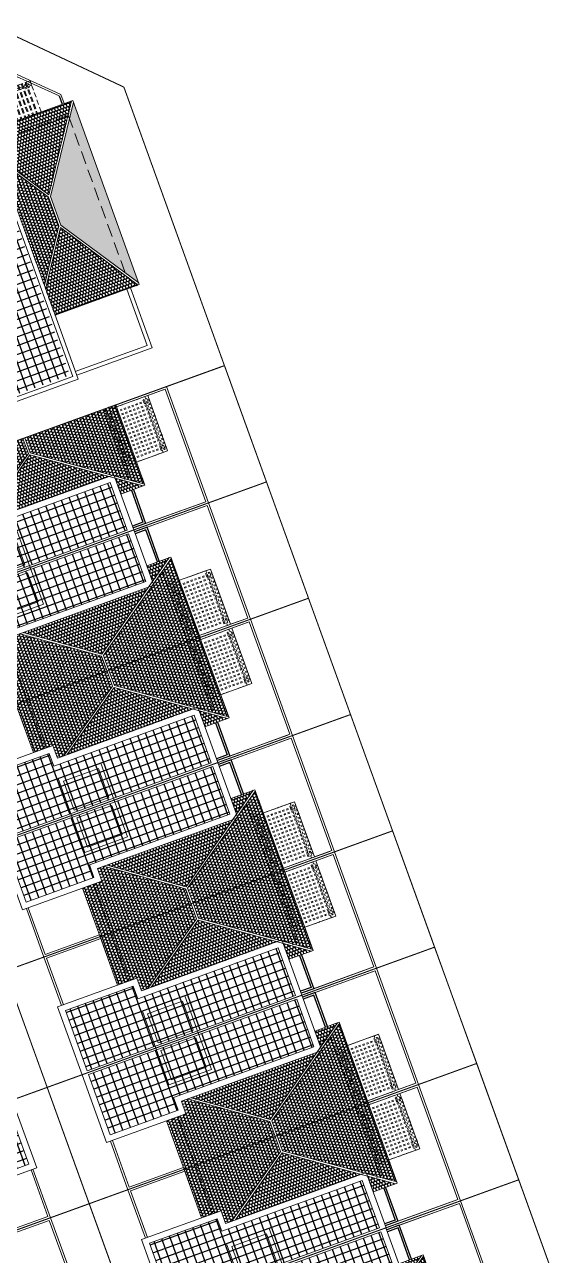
# Model space of a CAD drawing. Header units: metres. Extents: x 568336 to 569219, y 2065964 to 2066430.
# Drawn here: x 568620.7 to 568646.8, y 2066272.9 to 2066332.6 of the extents above; entities that cross this region are included whole.
import ezdxf

# ---------------------------------------------------------------- set-up
doc = ezdxf.new("R2010")
doc.units = ezdxf.units.M
doc.linetypes.add('HIDDEN', pattern=[0.375, 0.25, -0.125])
doc.linetypes.add('HIDDEN2', pattern=[0.1875, 0.125, -0.0625])
for name, color, linetype, lineweight in [('-CONCRETE', 1, 'CONTINUOUS', 35), ('-DIM', 9, 'CONTINUOUS', 13), ('-DOOR', 137, 'CONTINUOUS', 9), ('-HATCH', 8, 'CONTINUOUS', 5), ('-HIDE', 3, 'HIDDEN', 13), ('-LINE1', 7, 'CONTINUOUS', 18), ('-LINE2', 252, 'CONTINUOUS', 9)]:
    doc.layers.add(name, color=color, linetype=linetype, lineweight=lineweight)
for name, color, linetype in [('-HATCH CONCRETE', 54, 'CONTINUOUS'), ('13. NET HATCH', 252, 'CONTINUOUS'), ('LoLK', 6, 'CONTINUOUS'), ('TIMDUONG', 1, 'CONTINUOUS')]:
    doc.layers.add(name, color=color, linetype=linetype)

# ---------------------------------------------------------------- blocks, each defined once
blk = doc.blocks.new('M1-T2')
at = {"layer": '13. NET HATCH'}
h = blk.add_hatch(dxfattribs=at)
h.set_pattern_fill('_USER', color=256, scale=400, double=1, pattern_type=0)
h.set_pattern_definition([(0, (-72019.69939832893, 268497.2421785052), (0, 400), []), (90, (-72019.69939832893, 268497.2421785052), (-400, 2.449293598294706e-14), [])])
h.paths.add_polyline_path([(194781.5083361329, 48852.05986008693), (191681.544559012, 48852.02168850085), (191681.544559012, 38102.40786097664), (194132.0005485586, 38102.40786125885), (194131.4212575209, 45352.40786124712), (194781.544961986, 45352.40786124712)])
h = blk.add_hatch(dxfattribs=at)
h.set_pattern_fill('MAIGO-12', color=256, scale=300)
h.set_pattern_definition([(0, (-71937.9789743879, 277997.6911625504), (75, 150), [120, -30, 120, -30]), (90, (-71952.9789743879, 278012.6911625504), (-74.99999999999999, 150), [135, -165]), (45, (-71967.9789743879, 277997.6911625504), (75.00000000142687, 150.0000000028537), [21.213203436, -403.0508652]), (135, (-71937.9789743879, 277997.6911625504), (-75.00000000142686, 150.0000000028537), [21.213203436, -403.0508652])])
h.paths.add_polyline_path([(197581.6412454823, 41352.9552652062), (196807.5640601909, 41352.89341472676), (194431.4716759799, 44721.41780417197), (194431.4452291422, 45052.40786124712), (195081.5481016735, 45052.40786124712), (195081.537636375, 46052.38191274014), (197581.6364075298, 46052.40807769892)])
h = blk.add_hatch(dxfattribs=at)
h.set_pattern_fill('MAIGO-12', color=256, scale=300, angle=-90.00000000000001)
h.set_pattern_definition([(270, (426586.0623544162, 307889.9603437659), (150, -75.00000000000003), [120, -30, 120, -30]), (360, (426601.0623544162, 307904.9603437659), (150, 74.99999999999996), [135, -165]), (315, (426586.0623544162, 307919.9603437659), (150.0000000028537, -75.0000000014269), [21.213203436, -403.0508652]), (44.99999999999999, (426586.0623544162, 307889.9603437659), (150.0000000028537, 75.00000000142683), [21.213203436, -403.0508652])])
h.paths.add_polyline_path([(196720.4603611046, 41302.88770931555), (194431.4855396117, 44547.91032072683), (194432.0041152306, 38057.78188376474)])
h = blk.add_hatch(dxfattribs=at)
h.set_pattern_fill('MAIGO-12', color=256, scale=300)
h.set_pattern_definition([(0, (-71937.9789743879, 268648.8918156191), (75, 150), [120, -30, 120, -30]), (90, (-71952.9789743879, 268663.8918156191), (-74.99999999999999, 150), [135, -165]), (45, (-71967.9789743879, 268648.8918156191), (75.00000000142687, 150.0000000028537), [21.213203436, -403.0508652]), (135, (-71937.9789743879, 268648.8918156191), (-75.00000000142686, 150.0000000028537), [21.213203436, -403.0508652])])
h.paths.add_polyline_path([(197581.6492357035, 41252.95526552543), (196807.5689006547, 41252.89341479431), (193493.5503469635, 36553.50668456674), (197581.6540736293, 36553.51670549273)])
h = blk.add_hatch(dxfattribs=at)
h.set_pattern_fill('MAIGO-12', color=256, scale=300, angle=-90.00000000000001)
h.set_pattern_definition([(270, (425567.8702235491, 306464.4310452158), (150, -75.00000000000003), [120, -30, 120, -30]), (360, (425582.8702235491, 306479.4310452158), (150, 74.99999999999996), [135, -165]), (315, (425567.8702235491, 306494.4310452158), (150.0000000028537, -75.0000000014269), [21.213203436, -403.0508652]), (44.99999999999999, (425567.8702235491, 306464.4310452158), (150.0000000028537, 75.00000000142683), [21.213203436, -403.0508652])])
h.paths.add_polyline_path([(194251.9137550937, 37802.40786127265), (193431.7609352131, 37802.4078611782), (193432.3257872818, 36640.20530935889)])
at = {"layer": '-CONCRETE', "color": 1, "linetype": 'HIDDEN', "ltscale": 10, "const_width": 50}
blk.add_lwpolyline([(191581.7177010371, 50951.98888872014), (197581.6939540912, 50951.98888872005), (197581.7429788466, 30952.01227472891), (191581.7667257926, 30952.01227472891)], close=True, dxfattribs=at)
at = {"layer": '-DIM'}
for points in [[(191581.6054067312, 45352.34088985813), (193481.8664234671, 45352.34088985813), (193481.8664234671, 43152.41811580034), (191581.6054067312, 43152.41811580034)], [(191781.6054067312, 45152.34088985813), (193281.8664234671, 45152.34088985813), (193281.8664234671, 43352.41811580034), (191781.6054067312, 43352.41811580034)]]:
    blk.add_lwpolyline(points, close=True, dxfattribs=at)
at = {"layer": '-DOOR'}
for p, q in [((191581.7554881212, 33952.36951132128), (191581.755488128, 37802.40786096515)), ((191681.6789614691, 37802.40786097665), (191681.6789614624, 34152.67875149207)), ((197482.0082696404, 36553.51646123689), (197481.6688462046, 34151.3781753963)), ((197581.7526964178, 36553.51670573448), (197581.6657835785, 33951.02410554287))]:
    blk.add_line(p, q, dxfattribs=at)
at = {"layer": '-HATCH'}
for p, q in [((195081.507289891, 48952.0313275103), (197581.7223046749, 48952.0313275103)), ((197481.7222414731, 48852.05573844664), (197481.7222377752, 46052.40703204017)), ((197581.7223046749, 48952.0313275103), (197581.6520589089, 46052.40807786272)), ((197581.6657835785, 33951.02410554287), (191581.7554881212, 33952.36951132128))]:
    blk.add_line(p, q, dxfattribs=at)
at = {"layer": '-HATCH', "linetype": 'HIDDEN'}
for p, q in [((194832.0781148251, 34949.89879636346), (194832.0781148251, 37150.36891155391)), ((194882.0781148251, 34949.89879636346), (194882.0781148251, 37150.36891155391)), ((195032.0781148251, 34949.89879636346), (195032.0781148251, 37150.36891155391)), ((195082.0781148252, 34949.89879636346), (195082.0781148252, 37150.36891155391)), ((195082.0781148251, 34949.89879636346), (195082.0781148251, 37150.36891155391)), ((195082.0781148251, 34949.89879636346), (195082.0781148251, 37150.36891155391)), ((195082.0781148251, 34949.89879636346), (195082.0781148251, 37150.36891155391)), ((195232.0781148252, 34949.89879636346), (195232.0781148252, 37150.36891155391)), ((195282.0781148252, 34949.89879636346), (195282.0781148252, 37150.36891155391)), ((195432.0781148252, 34949.89879636346), (195432.0781148252, 37150.36891155392)), ((195482.0781148252, 34949.89879636346), (195482.0781148252, 37150.36891155392)), ((195632.0781148252, 34949.89879636346), (195632.0781148252, 37150.36891155391)), ((195682.0781148252, 34949.89879636346), (195682.0781148252, 37150.36891155391)), ((195832.0781148252, 34949.89879636346), (195832.0781148252, 37150.36891155391)), ((195882.0781148252, 34949.89879636346), (195882.0781148252, 37150.36891155391)), ((196032.0781148252, 34949.89879636346), (196032.0781148252, 37150.36891155391)), ((196082.0781148252, 34949.89879636346), (196082.0781148252, 37150.36891155391)), ((196232.0781148253, 34949.89879636346), (196232.0781148253, 37150.36891155392)), ((196282.0781148253, 34949.89879636346), (196282.0781148253, 37150.36891155392)), ((196432.0781148253, 34949.89879636346), (196432.0781148253, 37150.36891155392)), ((196482.0781148253, 34949.89879636346), (196482.0781148253, 37150.36891155392)), ((196632.0781148253, 34949.89879636346), (196632.0781148253, 37150.36891155392)), ((196682.0781148253, 34949.89879636346), (196682.0781148253, 37150.36891155392)), ((196832.0781148253, 34949.89879636346), (196832.0781148253, 37150.36891155391)), ((196882.0781148253, 34949.89879636346), (196882.0781148253, 37150.36891155391)), ((197032.0781148253, 34949.89879636346), (197032.0781148253, 37150.36891155391)), ((197082.0781148253, 34949.89879636346), (197082.0781148253, 37150.36891155391)), ((197232.0781148253, 34949.89879636346), (197232.0781148253, 37150.36891155391)), ((197282.0781148253, 34949.89879636346), (197282.0781148253, 37150.36891155391))]:
    blk.add_line(p, q, dxfattribs=at)
at = {"layer": '-HATCH'}
for points in [[(197481.7222414731, 48852.05573844664), (195081.509382983, 48852.03343139064)], [(194632.0781148252, 36553.50947537227), (194632.0781148252, 34949.89879636346), (197482.0082696404, 34949.89879636346), (197481.4005076007, 34052.42727081922), (191681.9473000663, 34051.62965606915), (191682.3114230807, 37153.50714727336)], [(191682.3114230807, 37153.50714727336), (193432.076313036, 37153.50714727336)]]:
    blk.add_lwpolyline(points, dxfattribs=at)
at = {"layer": '-HATCH', "linetype": 'HIDDEN'}
blk.add_lwpolyline([(194632.0781148251, 37149.91896741249), (197482.0082696404, 37149.91896741249), (197482.0082696404, 34949.89879636346), (194632.0781148251, 34949.89879636346)], close=True, dxfattribs=at)
for points in [[(194757.0082696402, 35179.89879636346), (194757.0082696402, 35239.89879636346), (194832.0781148251, 35239.89879636346)], [(194882.0781148251, 35239.89879636346), (194957.0082696402, 35239.89879636346), (194957.0082696402, 35179.89879636346)], [(197232.0781148253, 35239.89879636346), (197157.0781148253, 35239.89879636346), (197157.0781148253, 35179.89879636346)], [(197357.0781148253, 35179.89879636346), (197357.0781148253, 35239.89879636346), (197282.0781148253, 35239.89879636346)], [(194832.0781148251, 35099.89879636346), (194632.0781148251, 35099.89879636346), (194632.0781148251, 35179.89879636346), (194832.0781148251, 35179.89879636346)], [(194832.0781148251, 35039.89879636346), (194757.0082696402, 35039.89879636346), (194757.0082696402, 35099.89879636346)], [(194882.0781148251, 35179.89879636346), (195032.0781148251, 35179.89879636346)], [(195032.0781148251, 35099.89879636346), (194882.0781148251, 35099.89879636346)], [(194957.0082696402, 35099.89879636346), (194957.0082696402, 35039.89879636346), (194882.0781148251, 35039.89879636346)], [(195082.0781148251, 35179.89879636346), (195082.0781148251, 35179.89879636346)], [(195082.0781148252, 35179.89879636346), (195082.0781148251, 35179.89879636346)], [(195082.0781148252, 35179.89879636346), (195232.0781148252, 35179.89879636346)], [(195232.0781148252, 35099.89879636346), (195082.0781148252, 35099.89879636346)], [(195082.0781148251, 35099.89879636346), (195082.0781148252, 35099.89879636346)], [(195082.0781148251, 35099.89879636346), (195082.0781148251, 35099.89879636346)], [(195282.0781148252, 35179.89879636346), (195432.0781148252, 35179.89879636346)], [(195432.0781148252, 35099.89879636346), (195282.0781148252, 35099.89879636346)], [(195482.0781148252, 35179.89879636346), (195632.0781148252, 35179.89879636346)], [(195632.0781148252, 35099.89879636346), (195482.0781148252, 35099.89879636346)], [(195682.0781148252, 35179.89879636346), (195832.0781148252, 35179.89879636346)], [(195832.0781148252, 35099.89879636346), (195682.0781148252, 35099.89879636346)], [(195882.0781148252, 35179.89879636346), (196032.0781148252, 35179.89879636346)], [(196032.0781148252, 35099.89879636346), (195882.0781148252, 35099.89879636346)], [(196082.0781148252, 35179.89879636346), (196232.0781148253, 35179.89879636346)], [(196232.0781148253, 35099.89879636346), (196082.0781148252, 35099.89879636346)], [(196282.0781148253, 35179.89879636346), (196432.0781148253, 35179.89879636346)], [(196432.0781148253, 35099.89879636346), (196282.0781148253, 35099.89879636346)], [(196482.0781148253, 35179.89879636346), (196632.0781148253, 35179.89879636346)], [(196632.0781148253, 35099.89879636346), (196482.0781148253, 35099.89879636346)], [(196682.0781148253, 35179.89879636346), (196832.0781148253, 35179.89879636346)], [(196832.0781148253, 35099.89879636346), (196682.0781148253, 35099.89879636346)], [(196882.0781148253, 35179.89879636346), (197032.0781148253, 35179.89879636346)], [(197032.0781148253, 35099.89879636346), (196882.0781148253, 35099.89879636346)], [(197082.0781148253, 35179.89879636346), (197232.0781148253, 35179.89879636346)], [(197232.0781148253, 35099.89879636346), (197082.0781148253, 35099.89879636346)], [(197157.0781148253, 35099.89879636346), (197157.0781148253, 35039.89879636346), (197232.0781148253, 35039.89879636346)], [(197282.0781148253, 35179.89879636346), (197482.0082696404, 35179.89879636346), (197482.0082696404, 35099.89879636346), (197282.0781148253, 35099.89879636346)], [(197282.0781148253, 35039.89879636346), (197357.0781148253, 35039.89879636346), (197357.0781148253, 35099.89879636346)]]:
    blk.add_lwpolyline(points, dxfattribs=at)
at = {"layer": '-HATCH CONCRETE', "color": 251}
for p, q in [((191682.3114230807, 37153.50714727336), (191681.9954599081, 37802.40786097669)), ((193432.076313036, 37153.50714727336), (191682.3114230807, 37153.50714727336))]:
    blk.add_line(p, q, dxfattribs=at)
blk.add_lwpolyline([(193432.027711175, 37253.50714727336), (191782.3114230807, 37253.50714727336), (191781.9952733098, 37802.40786098821)], dxfattribs=at)
at = {"layer": '-HIDE', "linetype": 'HIDDEN2', "ltscale": 5}
for p, q in [((197581.726349521, 45452.40807863946), (195081.543915717, 45452.3819128051)), ((194031.7607389405, 37802.95750426031), (194032.0763839002, 37153.50714727336)), ((194032.0763839002, 37153.50714727336), (197581.6543818389, 37153.51978471873))]:
    blk.add_line(p, q, dxfattribs=at)
at = {"layer": '-LINE1'}
for p, q in [((191581.544559012, 49152.02045716772), (195081.5051964397, 49152.06355413864)), ((191581.544559012, 37802.40786096513), (191581.544559012, 49152.02045716772)), ((195081.5481016735, 45052.40786124712), (195081.5051964397, 49152.06355413864)), ((191681.544559012, 48852.02168850085), (194781.5083361329, 48852.05986008693)), ((191681.544559012, 38102.40786097664), (191681.544559012, 48852.02168850085)), ((194781.544961986, 45352.40786124712), (194781.5083361329, 48852.05986008693)), ((197581.6364075298, 46052.40807769892), (195081.537636375, 46052.38191274014)), ((197581.6540736293, 36553.51670549273), (197581.6364075298, 46052.40807769892)), ((194131.4212575209, 45352.40786124712), (194132.0005485586, 38102.40786125885)), ((194781.544961986, 45352.40786124712), (194131.4212575209, 45352.40786124712)), ((194431.4452291422, 45052.40786124712), (194432.0245201799, 37802.4078612934)), ((195081.5481016735, 45052.40786124712), (194431.4452291422, 45052.40786124712)), ((194431.4716759799, 44721.41780417197), (196807.5622111425, 41352.89341457902)), ((194431.4855396117, 44547.91032072683), (196720.4603611046, 41302.88770931556)), ((193432.3257872818, 36640.20530935889), (196720.4603611046, 41302.88770931555)), ((193493.5503469635, 36553.50668456674), (196807.5689006547, 41252.89341479431)), ((196807.5622111425, 41352.89341457902), (197581.6412454823, 41352.9552652062)), ((196807.5689006547, 41252.89341479431), (197581.6492357034, 41252.95526552543)), ((191581.544559012, 37802.40786096513), (194432.0245201799, 37802.4078612934)), ((191681.544559012, 38102.40786097664), (194132.0005485586, 38102.40786125885)), ((193431.7609352131, 37802.40786117821), (193432.3679244998, 36553.5065345939)), ((193432.3679244998, 36553.5065345939), (197581.6540736293, 36553.51670549273))]:
    blk.add_line(p, q, dxfattribs=at)
at = {"layer": '-LINE1', "lineweight": 18}
blk.add_lwpolyline([(191581.7411493842, 50951.93153578669), (197581.7174024383, 50951.9315357866), (197581.7664271937, 30951.95492153367), (191581.7901741396, 30951.95492153367)], close=True, dxfattribs=at)
blk = doc.blocks.new('M2-T2.3')
at = {"layer": '13. NET HATCH'}
h = blk.add_hatch(dxfattribs=at)
h.set_pattern_fill('MAIGO-12', color=256, scale=0.3, angle=-160.1353442699454)
h.set_pattern_definition([(199.8646557300547, (568236.3517205628, 2065902.263402641), (-0.01956742700602377, -0.1665596463743963), [0.12, -0.03, 0.12, -0.03]), (289.8646557300547, (568236.3709250232, 2065902.254392164), (0.1215072608959027, -0.1155897294294568), [0.135, -0.165]), (244.8646557300546, (568236.3799355003, 2065902.273596624), (-0.01956742700639605, -0.166559646377565), [0.02121320343599999, -0.4030508651999999]), (334.8646557300546, (568236.3517205628, 2065902.263402641), (0.1215072608982144, -0.1155897294316558), [0.021213203436, -0.4030508652])])
h.paths.add_polyline_path([(568621.8695590339, 2066324.377329159), (568619.3981777765, 2066326.21351774), (568618.827342418, 2066326.637637395), (568618.105408305, 2066327.174020509), (568622.9762921557, 2066328.934369773)])
h = blk.add_hatch(dxfattribs=at)
h.set_pattern_fill('MAIGO-12', color=256, scale=0.3, angle=-70.13534426994532)
h.set_pattern_definition([(289.8646557300547, (569029.9237100899, 2065947.346935133), (0.1665596463743963, -0.01956742700602374), [0.12, -0.03, 0.12, -0.03]), (19.86465573005468, (569029.9327205669, 2065947.366139593), (0.1155897294294567, 0.1215072608959027), [0.135, -0.165]), (334.8646557300547, (569029.9135161065, 2065947.37515007), (0.166559646377565, -0.01956742700639602), [0.021213203436, -0.4030508652]), (64.86465573005468, (569029.9237100899, 2065947.346935133), (0.1155897294316558, 0.1215072608982144), [0.021213203436, -0.4030508652000001])])
h.paths.add_polyline_path([(568621.9524726305, 2066324.29500571), (568623.0637519397, 2066328.870765525), (568626.2301300213, 2066320.10443137), (568622.4520236927, 2066322.912346792)])
h = blk.add_hatch(dxfattribs=at)
h.set_pattern_fill('MAIGO-12', color=256, scale=0.3, angle=-70.13534426994532)
h.set_pattern_definition([(289.8646557300547, (569034.8020855854, 2065948.993672931), (0.1665596463743963, -0.01956742700602374), [0.12, -0.03, 0.12, -0.03]), (19.86465573005468, (569034.8110960624, 2065949.012877391), (0.1155897294294567, 0.1215072608959027), [0.135, -0.165]), (334.8646557300547, (569034.7918916021, 2065949.021887868), (0.166559646377565, -0.01956742700639602), [0.021213203436, -0.4030508652]), (64.86465573005468, (569034.8020855854, 2065948.993672931), (0.1155897294316558, 0.1215072608982144), [0.021213203436, -0.4030508652000001])])
h.paths.add_polyline_path([(568619.3405565904, 2066326.131937784), (568618.0795319042, 2066327.068666068), (568618.524667562, 2066325.837157198)])
h = blk.add_hatch(dxfattribs=at)
h.set_pattern_fill('MAIGO-12', color=256, scale=0.3, angle=-70.13534426994532)
h.set_pattern_definition([(289.8646557300547, (569034.383265813, 2065947.384741791), (0.1665596463743963, -0.01956742700602374), [0.12, -0.03, 0.12, -0.03]), (19.86465573005468, (569034.39227629, 2065947.403946252), (0.1155897294294567, 0.1215072608959027), [0.135, -0.165]), (334.8646557300547, (569034.3730718296, 2065947.412956729), (0.166559646377565, -0.01956742700639602), [0.021213203436, -0.4030508652]), (64.86465573005468, (569034.383265813, 2065947.384741791), (0.1155897294316558, 0.1215072608982144), [0.021213203436, -0.4030508652000001])])
h.paths.add_polyline_path([(568621.8584241901, 2066324.261022025), (568619.4597042174, 2066326.043224674), (568621.6522976105, 2066319.974558151), (568622.3579725493, 2066322.878370589)])
h = blk.add_hatch(dxfattribs=at)
h.set_pattern_fill('_USER', color=256, scale=0.4, angle=-160.1353442699453, double=1, pattern_type=0)
h.set_pattern_definition([(199.8646557300547, (569028.168800145, 2065945.539592782), (0.1359197785198387, -0.3761991677384707), []), (289.8646557300547, (569028.168800145, 2065945.539592782), (0.3761991677384707, 0.1359197785198387), [])])
h.paths.add_polyline_path([(568622.9073800778, 2066315.617863444), (568619.5217444064, 2066314.394642469), (568615.8180031175, 2066324.646586249), (568619.2976286367, 2066325.903774438)])
h = blk.add_hatch(dxfattribs=at)
h.set_pattern_fill('MAIGO-12', color=256, scale=0.3, angle=-160.1353442699454)
h.set_pattern_definition([(199.8646557300547, (568239.5996236088, 2065893.273846918), (-0.01956742700602377, -0.1665596463743963), [0.12, -0.03, 0.12, -0.03]), (289.8646557300547, (568239.6188280692, 2065893.264836442), (0.1215072608959027, -0.1155897294294568), [0.135, -0.165]), (244.8646557300546, (568239.6278385463, 2065893.284040902), (-0.01956742700639605, -0.166559646377565), [0.02121320343599999, -0.4030508651999999]), (334.8646557300546, (568239.5996236088, 2065893.273846918), (0.1215072608982144, -0.1155897294316558), [0.021213203436, -0.4030508652])])
h.paths.add_polyline_path([(568622.4408750774, 2066322.796038911), (568621.7138240511, 2066319.804265085), (568622.1701318327, 2066318.541295049), (568626.2046357383, 2066319.998950792)])
at = {"layer": '-DOOR'}
for p, q in [((568614.2705887987, 2066328.339991175), (568615.6296414415, 2066324.578531203)), ((568619.3676792221, 2066314.232652096), (568615.6296414415, 2066324.578531203)), ((568626.6351697479, 2066317.071030791), (568625.6497520717, 2066319.798472769)), ((568625.8376917702, 2066319.866374892), (568626.8909535509, 2066316.950791497)), ((568626.8909535509, 2066316.950791497), (568623.223509398, 2066315.625753487))]:
    blk.add_line(p, q, dxfattribs=at)
blk.add_lwpolyline([(568626.6351697479, 2066317.071030791), (568623.1555495089, 2066315.81385307)], dxfattribs=at)
at = {"layer": '-HATCH', "linetype": 'HIDDEN'}
for p, q in [((568620.2043263199, 2066329.638275735), (568620.7493650398, 2066328.1295529)), ((568620.3454010077, 2066329.689245651), (568620.8906272586, 2066328.180605409)), ((568620.3924259037, 2066329.706235624), (568620.9376505755, 2066328.19759975)), ((568620.5335005915, 2066329.757205541), (568621.0785282593, 2066328.248513288)), ((568620.5805254874, 2066329.774195513), (568621.1255515765, 2066328.265507628)), ((568620.7216001754, 2066329.82516543), (568621.266813795, 2066328.316560138)), ((568620.7686250714, 2066329.842155402), (568621.3136448447, 2066328.333484993)), ((568618.6525047527, 2066329.077606648), (568619.1975955762, 2066327.568739644)), ((568618.6995296488, 2066329.094596621), (568619.2446709838, 2066327.58575281)), ((568618.6995296488, 2066329.094596621), (568619.2446709838, 2066327.58575281)), ((568618.6995296488, 2066329.094596621), (568619.2446709838, 2066327.58575281)), ((568618.6995296488, 2066329.094596621), (568619.2446709838, 2066327.58575281)), ((568618.8406043367, 2066329.145566537), (568619.385881112, 2066327.636786494)), ((568618.8876292327, 2066329.16255651), (568619.4327121616, 2066327.653711349)), ((568619.0287039207, 2066329.213526427), (568619.5739743804, 2066327.704763859)), ((568619.0757288166, 2066329.230516399), (568619.6208054299, 2066327.721688714)), ((568619.2168035045, 2066329.281486316), (568619.761875381, 2066327.772671737)), ((568619.2638284004, 2066329.298476288), (568619.8090909658, 2066327.789735564)), ((568619.4049030882, 2066329.349446205), (568619.9499686495, 2066327.840649101)), ((568619.4519279842, 2066329.366436178), (568619.997184234, 2066327.857712928)), ((568619.5930026722, 2066329.417406094), (568620.1382541853, 2066327.908695952)), ((568619.6400275681, 2066329.434396067), (568620.1852775024, 2066327.925690293)), ((568619.781102256, 2066329.485365984), (568620.3263474535, 2066327.976673316)), ((568619.828127152, 2066329.502355956), (568620.3731785031, 2066327.993598171)), ((568619.9692018399, 2066329.553325873), (568620.5142484542, 2066328.044581194)), ((568620.0162267359, 2066329.570315845), (568620.561464039, 2066328.061645022)), ((568620.1573014238, 2066329.621285762), (568620.7025339903, 2066328.112628045)), ((568618.4644051689, 2066329.009646759), (568619.0095023079, 2066327.50076228)), ((568618.511430065, 2066329.026636731), (568619.0565256249, 2066327.517756621))]:
    blk.add_line(p, q, dxfattribs=at)
blk.add_lwpolyline([(568618.8212871874, 2066327.432740877), (568621.5018646934, 2066328.401508104), (568620.9566589659, 2066329.910091558), (568618.276305585, 2066328.94168687)], close=True, dxfattribs=at)
for points in [[(568620.7725700923, 2066329.684090742), (568620.6314954045, 2066329.633120825)], [(568620.7020327484, 2066329.658605783), (568620.6816447816, 2066329.715035659), (568620.7521821256, 2066329.740520617)], [(568620.7992070215, 2066329.75751059), (568620.8697443656, 2066329.782995548), (568620.8901323323, 2066329.726565673)], [(568620.846778944, 2066329.625840881), (568621.0348128385, 2066329.693777037), (568621.0076288829, 2066329.76901687), (568620.8195949884, 2066329.701080715)], [(568620.9173162881, 2066329.651325839), (568620.9377042548, 2066329.594895964), (568620.8671669109, 2066329.569411006)], [(568619.0796738375, 2066329.072451739), (568618.9385991496, 2066329.021481822)], [(568619.2677734215, 2066329.140411628), (568619.1266987337, 2066329.089441711)], [(568619.1538826892, 2066329.014201878), (568619.2949573771, 2066329.065171795)], [(568619.4558730053, 2066329.208371517), (568619.3147983174, 2066329.1574016)], [(568619.341982273, 2066329.082161767), (568619.4830569609, 2066329.133131684)], [(568619.6439725892, 2066329.276331407), (568619.5028979013, 2066329.225361489)], [(568619.5300818569, 2066329.150121656), (568619.6711565448, 2066329.201091573)], [(568619.8320721731, 2066329.344291296), (568619.6909974852, 2066329.293321379)], [(568619.7181814408, 2066329.218081546), (568619.8592561287, 2066329.269051462)], [(568620.0201717569, 2066329.412251185), (568619.8790970689, 2066329.361281268)], [(568619.9062810247, 2066329.286041435), (568620.0473557126, 2066329.337011352)], [(568620.2082713409, 2066329.480211074), (568620.0671966529, 2066329.429241158)], [(568620.0943806085, 2066329.354001324), (568620.2354552966, 2066329.404971241)], [(568620.3963709247, 2066329.548170964), (568620.2552962367, 2066329.497201046)], [(568620.2824801925, 2066329.421961213), (568620.4235548803, 2066329.47293113)], [(568620.5844705084, 2066329.616130853), (568620.4433958206, 2066329.565160936)], [(568620.4705797763, 2066329.489921103), (568620.6116544642, 2066329.540891019)], [(568620.65867936, 2066329.557880992), (568620.799754048, 2066329.608850909)], [(568620.8201420148, 2066329.552421034), (568620.7496046708, 2066329.526936075), (568620.729216704, 2066329.58336595)], [(568618.515375086, 2066328.868572071), (568618.3272755021, 2066328.800612182), (568618.3544594577, 2066328.725372348), (568618.5425590416, 2066328.793332238)], [(568618.4949871191, 2066328.925001946), (568618.4243840859, 2066328.899493254), (568618.4447720527, 2066328.843063379)], [(568618.4719560085, 2066328.767823545), (568618.4923439752, 2066328.71139367), (568618.5629470084, 2066328.736902363)], [(568618.6328716367, 2066328.911023268), (568618.6124836699, 2066328.967453144), (568618.5420120152, 2066328.941991918)], [(568618.7034746697, 2066328.93653196), (568618.562399982, 2066328.885562043)], [(568618.5895839377, 2066328.81032221), (568618.7306586255, 2066328.861292127)], [(568618.6099719044, 2066328.753892335), (568618.6804435591, 2066328.77935356), (568618.6600555923, 2066328.835783435)], [(568618.8915742537, 2066329.00449185), (568618.7504995657, 2066328.953521932)], [(568618.7504995657, 2066328.953521932), (568618.7504995657, 2066328.953521932)], [(568618.7504995657, 2066328.953521932), (568618.7504995657, 2066328.953521932)], [(568618.7776835215, 2066328.878282099), (568618.9187582093, 2066328.929252016)], [(568618.7776835215, 2066328.878282099), (568618.7776835215, 2066328.878282099)], [(568618.7776835215, 2066328.878282099), (568618.7776835215, 2066328.878282099)], [(568618.9657831053, 2066328.946241989), (568619.1068577933, 2066328.997211905)]]:
    blk.add_lwpolyline(points, dxfattribs=at)
at = {"layer": '-HATCH CONCRETE', "color": 251}
for p, q in [((568614.3986386147, 2066328.279912769), (568619.9368498817, 2066330.280854061)), ((568622.3689767129, 2066329.174067179), (568622.5157047454, 2066328.767912363)), ((568618.3116581817, 2066328.843837847), (568618.8212871874, 2066327.432740877)), ((568615.6557365021, 2066324.800612827), (568614.3986386147, 2066328.279912769))]:
    blk.add_line(p, q, dxfattribs=at)
at = {"layer": '-HIDE', "linetype": 'HIDDEN2', "ltscale": 5}
for p, q in [((568618.6827563246, 2066326.745062072), (568622.8139733839, 2066328.237660025)), ((568622.8139733839, 2066328.237660025), (568625.633834512, 2066320.430681741))]:
    blk.add_line(p, q, dxfattribs=at)
at = {"layer": '-LINE1'}
for p, q in [((568618.0488523436, 2066327.153581047), (568623.0333323503, 2066328.954984238)), ((568621.8695590339, 2066324.377329159), (568622.9762921557, 2066328.934369773)), ((568621.9524726305, 2066324.29500571), (568623.0637519397, 2066328.870765525)), ((568623.0333323503, 2066328.954984238), (568626.2608883886, 2066320.019274727)), ((568618.524667562, 2066325.837157198), (568618.0488523436, 2066327.153581047)), ((568619.3405565904, 2066326.131937784), (568618.0795319042, 2066327.068666068)), ((568619.3981777765, 2066326.21351774), (568618.105408305, 2066327.174020509)), ((568619.417864097, 2066326.159868974), (568615.5620384297, 2066324.766759727)), ((568621.8695590339, 2066324.377329159), (568619.3981777765, 2066326.21351774)), ((568619.417864097, 2066326.159868974), (568623.2914692871, 2066315.437653903)), ((568621.8584241901, 2066324.261022025), (568619.4597042174, 2066326.043224674)), ((568619.2976286812, 2066325.903774315), (568615.8180031128, 2066324.646586262)), ((568619.2976286812, 2066325.903774315), (568623.0355819364, 2066315.557856166)), ((568615.3409006324, 2066325.37798649), (568619.43568123, 2066314.04456773)), ((568615.8180176641, 2066324.64659152), (568619.555990341, 2066314.300688793)), ((568621.8584241901, 2066324.261022025), (568622.3579725493, 2066322.878370589)), ((568621.9524726305, 2066324.29500571), (568622.4520236927, 2066322.912346792)), ((568622.3579725493, 2066322.878370589), (568621.6522976105, 2066319.974558151)), ((568622.4408750774, 2066322.796038911), (568621.7138240511, 2066319.804265085)), ((568622.4408750774, 2066322.796038911), (568626.2044858967, 2066319.998896654)), ((568622.4520236927, 2066322.912346792), (568626.2301300213, 2066320.10443137)), ((568626.2608883886, 2066320.019274727), (568622.1701318327, 2066318.541295049)), ((568619.43568123, 2066314.04456773), (568623.2914692871, 2066315.437653903)), ((568619.555990341, 2066314.300688793), (568623.0355819364, 2066315.557856166))]:
    blk.add_line(p, q, dxfattribs=at)
for points in [[(568619.4197728487, 2066320.561969436), (568617.3509045143, 2066319.8144927), (568616.7052866011, 2066321.601435883), (568618.7741549355, 2066322.348912619)], [(568619.1637133758, 2066320.682109131), (568617.471044209, 2066320.070552173), (568616.9613460742, 2066321.481296189), (568618.6540152411, 2066322.092853146)]]:
    blk.add_lwpolyline(points, close=True, dxfattribs=at)
at = {"layer": '-LINE2'}
for p, q in [((568619.9411879305, 2066330.388763858), (568614.2705887987, 2066328.339991175)), ((568619.9368498817, 2066330.280854061), (568622.3689767129, 2066329.174067179)), ((568619.9411879305, 2066330.388763858), (568622.4487330077, 2066329.247656427)), ((568622.6097653675, 2066328.801906101), (568622.4487330077, 2066329.247656427))]:
    blk.add_line(p, q, dxfattribs=at)
at = {"layer": 'TIMDUONG', "color": 1, "linetype": 'HIDDEN', "ltscale": 10, "const_width": 0.05}
blk.add_lwpolyline([(568620.048786913, 2066312.352215164), (568630.3943091938, 2066316.089884056), (568625.5117887076, 2066329.603651822), (568619.1102957014, 2066332.60713102), (568613.4673146239, 2066330.56831652)], close=True, dxfattribs=at)

msp = doc.modelspace()

# ---------------------------------------------------------------- block references
at = {"layer": '-DIM'}
for p, xscale, yscale, zscale, rotation in [((568726.7009336746, 2066140.818135434), 0.0009999999999999998, 0.0009999999999999998, 0.0009999999999999998, 109.8838291794705), ((568596.3816267289, 2066501.138959453), -0.0009999999999999994, 0.0009999999999999996, 0.0009999999999999998, 109.8838288205772), ((568730.7815421473, 2066129.533191041), 0.0009999999999999998, 0.0009999999999999998, 0.0009999999999999998, 109.8838291794705), ((568600.4622352016, 2066489.85401506), -0.0009999999999999994, 0.0009999999999999996, 0.0009999999999999998, 109.8838288205772), ((568734.863711233, 2066118.248811085), 0.0009999999999999998, 0.0009999999999999998, 0.0009999999999999998, 109.8838291794705), ((568604.5444042874, 2066478.569635104), -0.0009999999999999994, 0.0009999999999999996, 0.0009999999999999998, 109.8838288205772), ((568639.0366056584, 2066083.589492854), -0.001, 0.001, 0.001, 289.8844193008641), ((568738.9451000122, 2066106.96414891), 0.0009999999999999998, 0.0009999999999999998, 0.0009999999999999998, 109.8838291794705), ((568508.7135853163, 2066443.908973806), 0.0009999999999999998, 0.0009999999999999998, 0.0009999999999999998, 289.8844196597573), ((568608.625829636, 2066467.285115489), -0.0009999999999999994, 0.0009999999999999996, 0.0009999999999999998, 109.8838288205772), ((568643.1185819261, 2066072.303483271), -0.001, 0.001, 0.001, 289.8844193008641)]:
    msp.add_blockref('M1-T2', p, dxfattribs=dict(at, xscale=xscale, yscale=yscale, zscale=zscale, rotation=rotation))
at = {"layer": 'LoLK'}
msp.add_blockref('M2-T2.3', (0, 0), dxfattribs=at)

doc.saveas('drawing.dxf')
